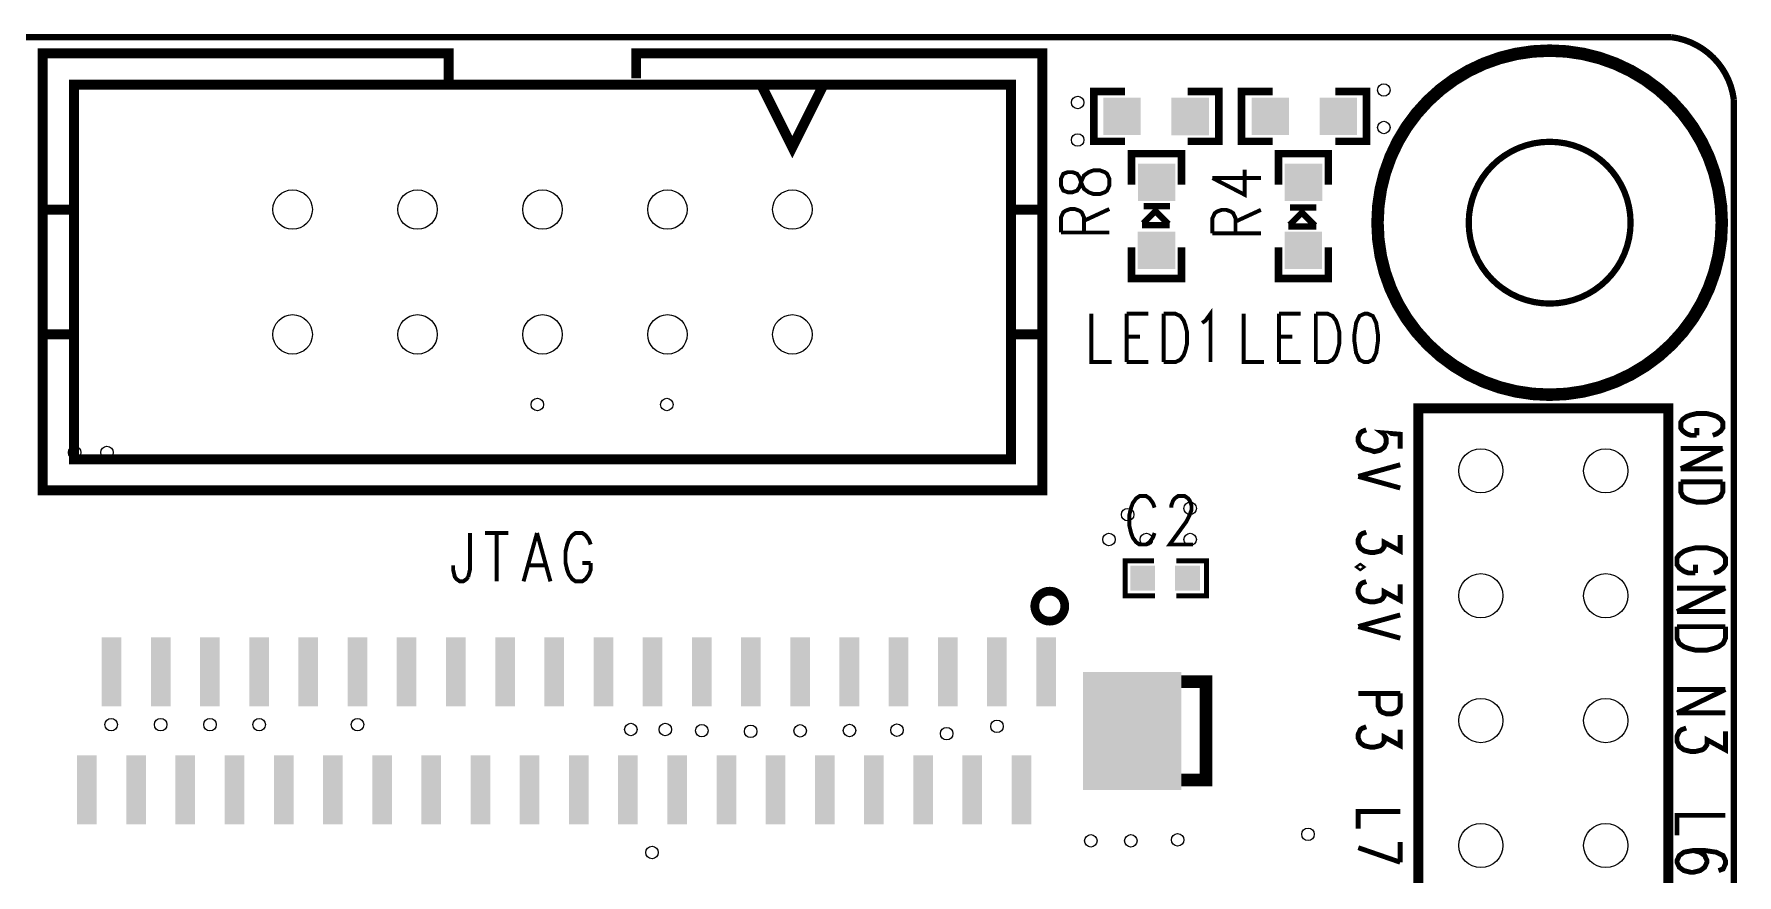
# Model space of a CAD drawing. Extents: x -1.75 to 2.93, y 0.9 to 4.15.
# Drawn here: x -0.839 to 0.524, y 3.476 to 4.15 of the extents above; entities that cross this region are included whole.
import ezdxf

# ---------------------------------------------------------------- set-up
doc = ezdxf.new("R2010")
doc.units = 0
doc.layers.get('0').update_dxf_attribs({"linetype": 'CONTINUOUS'})
for name, color, linetype in [('DRL001_DRL', 3, 'CONTINUOUS'), ('SMD001023_PHO', 2, 'CONTINUOUS'), ('SST001026_PHO', 4, 'CONTINUOUS')]:
    doc.layers.add(name, color=color, linetype=linetype)

# ---------------------------------------------------------------- blocks, each defined once
blk = doc.blocks.new('SQUARE_80')
blk.add_solid([(0.01, 0.01), (0.01, -0.01), (-0.01, 0.01), (-0.01, -0.01)])
blk = doc.blocks.new('SQUARE_85')
blk.add_solid([(0.015, 0.015), (0.015, -0.015), (-0.015, 0.015), (-0.015, -0.015)])
blk = doc.blocks.new('RECTANGLE_91')
blk.add_solid([(0.0394, 0.04725), (0.0394, -0.04725), (-0.0394, 0.04725), (-0.0394, -0.04725)])
blk = doc.blocks.new('RECTANGLE_93')
blk.add_solid([(0.007875, 0.02756), (0.007875, -0.02756), (-0.007875, 0.02756), (-0.007875, -0.02756)])
blk = doc.blocks.new('RECTANGLE_94')
blk.add_solid([(0.0079, 0.0276), (0.0079, -0.0276), (-0.0079, 0.0276), (-0.0079, -0.0276)])
blk = doc.blocks.new('RECTANGLE_95')
blk.add_solid([(0.00785, 0.02755), (0.00785, -0.02755), (-0.00785, 0.02755), (-0.00785, -0.02755)])
blk = doc.blocks.new('ROUND_2')
blk.add_circle((0, 0), 0.005)
blk = doc.blocks.new('ROUND_7')
blk.add_circle((0, 0), 0.0158)
blk = doc.blocks.new('ROUND_11')
blk.add_circle((0, 0), 0.0177)
blk = doc.blocks.new('ROUND_12')
blk.add_circle((0, 0), 0.063)

msp = doc.modelspace()

# ---------------------------------------------------------------- linework, layer by layer
at = {"layer": 'SMD001023_PHO', "const_width": 0.005}
for points in [[(-1.33605, 4.14719), (0.4717, 4.14719)], [(0.5217, 4.09719), (0.5217, 1.09806)]]:
    msp.add_lwpolyline(points, dxfattribs=at)
msp.add_lwpolyline([(0.5217, 4.09719, 0.3432589), (0.4717, 4.14719)], format="xyb", dxfattribs=at)
at = {"layer": 'SST001026_PHO'}
for points, const_width in [([(-1.33605, 4.14719), (0.4717, 4.14719)], 0.005), ([(-0.35692, 4.11416), (-0.35692, 4.13416), (-0.03192, 4.13416), (-0.03192, 3.78416), (-0.83192, 3.78416), (-0.83192, 4.13416), (-0.50692, 4.13416), (-0.50692, 4.10916)], 0.008), ([(-0.73692, 4.10916), (-0.80692, 4.10916), (-0.80692, 3.80916), (-0.05692, 3.80916), (-0.05692, 4.10916), (-0.60692, 4.10916), (-0.75692, 4.10916)], 0.008), ([(-0.20692, 4.10916), (-0.23192, 4.05916), (-0.25692, 4.10916)], 0.008), ([(0.03448, 4.10372), (0.00948, 4.10372), (0.00948, 4.06372), (0.03448, 4.06372)], 0.006), ([(0.08448, 4.06372), (0.10948, 4.06372), (0.10948, 4.10372), (0.08448, 4.10372)], 0.006), ([(0.15265, 4.10372), (0.12765, 4.10372), (0.12765, 4.06372), (0.15265, 4.06372)], 0.006), ([(0.20265, 4.06372), (0.22765, 4.06372), (0.22765, 4.10372), (0.20265, 4.10372)], 0.006), ([(0.5217, 4.09719), (0.5217, 1.09806)], 0.005), ([(0.07959, 4.02895), (0.07959, 4.05395), (0.03959, 4.05395), (0.03959, 4.02895)], 0.006), ([(0.19719, 4.02895), (0.19719, 4.05395), (0.15719, 4.05395), (0.15719, 4.02895)], 0.006), ([(-0.0169, 4.02835), (-0.01505, 4.02433), (-0.01136, 4.02299), (-0.00767, 4.02299), (-0.00398, 4.02433), (-0.00213, 4.02701), (-0.00029, 4.03238), (0.00156, 4.03641), (0.00525, 4.03909), (0.00894, 4.04044), (0.01448, 4.04044), (0.01817, 4.03909), (0.02002, 4.03775), (0.02186, 4.03372), (0.02186, 4.02835), (0.02002, 4.02433), (0.01817, 4.02299), (0.01448, 4.02164), (0.00894, 4.02164), (0.00525, 4.02299), (0.00156, 4.02567), (-0.00029, 4.0297), (-0.00213, 4.03507), (-0.00398, 4.03775), (-0.00767, 4.03909), (-0.01136, 4.03909), (-0.01505, 4.03775), (-0.0169, 4.03372), (-0.0169, 4.02835)], 0.00315), ([(0.10436, 4.0344), (0.1302, 4.02097), (0.1302, 4.04111)], 0.00315), ([(0.10436, 4.0344), (0.14312, 4.0344)], 0.00315), ([(-0.83192, 4.00916), (-0.80692, 4.00916)], 0.008), ([(-0.05692, 3.90916), (-0.03192, 3.90916), (-0.03192, 4.00916), (-0.05692, 4.00916)], 0.008), ([(-0.0169, 3.99077), (-0.0169, 4.00285), (-0.01505, 4.00688), (-0.01321, 4.00822), (-0.00951, 4.00956), (-0.00582, 4.00956), (-0.00213, 4.00822), (-0.00029, 4.00688), (0.00156, 4.00285), (0.00156, 3.99077)], 0.00315), ([(0.00156, 4.00017), (0.02186, 4.00956)], 0.00315), ([(0.04891, 3.99811), (0.05871, 4.00791), (0.06916, 3.99746)], 0.005), ([(0.07027, 4.01185), (0.04926, 4.01185)], 0.005), ([(0.10436, 3.9901), (0.10436, 4.00218), (0.10621, 4.00621), (0.10805, 4.00755), (0.11175, 4.00889), (0.11544, 4.00889), (0.11913, 4.00755), (0.12097, 4.00621), (0.12282, 4.00218), (0.12282, 3.9901)], 0.00315), ([(0.12282, 3.9995), (0.14312, 4.00889)], 0.00315), ([(0.16617, 3.99696), (0.17597, 4.00676), (0.18642, 3.99631)], 0.005), ([(0.18753, 4.0107), (0.16652, 4.0107)], 0.005), ([(0.07016, 3.9967), (0.04797, 3.9967)], 0.005), ([(0.18742, 3.99555), (0.16523, 3.99555)], 0.005), ([(-0.0169, 3.99077), (0.02186, 3.99077)], 0.00315), ([(0.03959, 3.97895), (0.03959, 3.95395), (0.07959, 3.95395), (0.07959, 3.97895)], 0.006), ([(0.10436, 3.9901), (0.14312, 3.9901)], 0.00315), ([(0.15719, 3.97895), (0.15719, 3.95395), (0.19719, 3.95395), (0.19719, 3.97895)], 0.006), ([(0.00751, 3.92571), (0.00751, 3.88695), (0.02362, 3.88695)], 0.00315), ([(0.0357, 3.92571), (0.0357, 3.88695)], 0.00315), ([(0.0357, 3.92571), (0.05315, 3.92571)], 0.00315), ([(0.06523, 3.92571), (0.06523, 3.88695)], 0.00315), ([(0.06523, 3.92571), (0.07462, 3.92571), (0.07865, 3.92386), (0.08134, 3.92017), (0.08268, 3.91648), (0.08402, 3.91094), (0.08402, 3.90171), (0.08268, 3.89618), (0.08134, 3.89249), (0.07865, 3.8888), (0.07462, 3.88695), (0.06523, 3.88695)], 0.00315), ([(0.0961, 3.91833), (0.09879, 3.92017), (0.10281, 3.92571), (0.10281, 3.88695)], 0.00315), ([(0.12942, 3.92571), (0.12942, 3.88695), (0.14553, 3.88695)], 0.00315), ([(0.15761, 3.92571), (0.15761, 3.88695)], 0.00315), ([(0.15761, 3.92571), (0.17506, 3.92571)], 0.00315), ([(0.18714, 3.92571), (0.18714, 3.88695)], 0.00315), ([(0.18714, 3.92571), (0.19654, 3.92571), (0.20056, 3.92386), (0.20325, 3.92017), (0.20459, 3.91648), (0.20593, 3.91094), (0.20593, 3.90171), (0.20459, 3.89618), (0.20325, 3.89249), (0.20056, 3.8888), (0.19654, 3.88695), (0.18714, 3.88695)], 0.00315), ([(0.22607, 3.92571), (0.22204, 3.92386), (0.21936, 3.91833), (0.21801, 3.9091), (0.21801, 3.90356), (0.21936, 3.89433), (0.22204, 3.8888), (0.22607, 3.88695), (0.22875, 3.88695), (0.23278, 3.8888), (0.23546, 3.89433), (0.2368, 3.90356), (0.2368, 3.9091), (0.23546, 3.91833), (0.23278, 3.92386), (0.22875, 3.92571), (0.22607, 3.92571)], 0.00315), ([(-0.83192, 3.90916), (-0.80692, 3.90916)], 0.008), ([(0.0357, 3.90725), (0.04644, 3.90725)], 0.00315), ([(0.15761, 3.90725), (0.16835, 3.90725)], 0.00315), ([(0.0357, 3.88695), (0.05315, 3.88695)], 0.00315), ([(0.15761, 3.88695), (0.17506, 3.88695)], 0.00315), ([(0.26922, 3.84989), (0.46922, 3.84989), (0.46922, 1.34989), (0.26922, 1.34989), (0.26922, 3.84989)], 0.00787), ([(0.50483, 3.82835), (0.50803, 3.82951), (0.51123, 3.83184), (0.51282, 3.83416), (0.51282, 3.83882), (0.51123, 3.84114), (0.50803, 3.84347), (0.50483, 3.84463), (0.50003, 3.84579), (0.49203, 3.84579), (0.48723, 3.84463), (0.48404, 3.84347), (0.48084, 3.84114), (0.47924, 3.83882), (0.47924, 3.83416), (0.48084, 3.83184), (0.48404, 3.82951), (0.48723, 3.82835), (0.49203, 3.82835)], 0.00394), ([(0.25469, 3.81756), (0.25469, 3.82919), (0.24029, 3.83036), (0.24189, 3.82919), (0.24349, 3.82571), (0.24349, 3.82222), (0.24189, 3.81873), (0.23869, 3.8164), (0.2339, 3.81524), (0.2307, 3.8164), (0.2259, 3.81756), (0.2227, 3.81989), (0.2211, 3.82338), (0.2211, 3.82687), (0.2227, 3.83036), (0.2243, 3.83152), (0.2275, 3.83268)], 0.00394), ([(0.49203, 3.83416), (0.49203, 3.82835)], 0.00394), ([(0.51282, 3.81788), (0.47924, 3.81788)], 0.00394), ([(0.51282, 3.81788), (0.47924, 3.80159)], 0.00394), ([(0.25469, 3.80477), (0.2211, 3.79546)], 0.00394), ([(0.51282, 3.80159), (0.47924, 3.80159)], 0.00394), ([(0.25469, 3.78616), (0.2211, 3.79546)], 0.00394), ([(0.51282, 3.79112), (0.47924, 3.79112)], 0.00394), ([(0.51282, 3.79112), (0.51282, 3.78298), (0.51123, 3.77949), (0.50803, 3.77717), (0.50483, 3.776), (0.50003, 3.77484), (0.49203, 3.77484), (0.48723, 3.776), (0.48404, 3.77717), (0.48084, 3.77949), (0.47924, 3.78298), (0.47924, 3.79112)], 0.00394), ([(0.05806, 3.77042), (0.05672, 3.77411), (0.05403, 3.7778), (0.05135, 3.77965), (0.04598, 3.77965), (0.04329, 3.7778), (0.04061, 3.77411), (0.03927, 3.77042), (0.03793, 3.76488), (0.03793, 3.75565), (0.03927, 3.75012), (0.04061, 3.74642), (0.04329, 3.74273), (0.04598, 3.74089), (0.05135, 3.74089), (0.05403, 3.74273), (0.05672, 3.74642), (0.05806, 3.75012)], 0.00315), ([(0.07148, 3.77042), (0.07148, 3.77226), (0.07282, 3.77595), (0.07417, 3.7778), (0.07685, 3.77965), (0.08222, 3.77965), (0.08491, 3.7778), (0.08625, 3.77595), (0.08759, 3.77226), (0.08759, 3.76857), (0.08625, 3.76488), (0.08356, 3.75934), (0.07014, 3.74089), (0.08893, 3.74089)], 0.00315), ([(-0.48999, 3.75012), (-0.48999, 3.72059), (-0.49134, 3.71505)], 0.00315), ([(-0.47791, 3.75012), (-0.45912, 3.75012)], 0.00315), ([(-0.46852, 3.75012), (-0.46852, 3.71136)], 0.00315), ([(-0.4363, 3.75012), (-0.44704, 3.71136)], 0.00315), ([(-0.4363, 3.75012), (-0.42556, 3.71136)], 0.00315), ([(-0.39335, 3.74089), (-0.39469, 3.74458), (-0.39738, 3.74827), (-0.40006, 3.75012), (-0.40543, 3.75012), (-0.40811, 3.74827), (-0.4108, 3.74458), (-0.41214, 3.74089), (-0.41348, 3.73535), (-0.41348, 3.72612), (-0.41214, 3.72059), (-0.4108, 3.7169), (-0.40811, 3.71321), (-0.40543, 3.71136), (-0.40006, 3.71136), (-0.39738, 3.71321), (-0.39469, 3.7169), (-0.39335, 3.72059), (-0.39335, 3.72612)], 0.00315), ([(0.25469, 3.74847), (0.25469, 3.73567), (0.24189, 3.74265), (0.24189, 3.73916), (0.24029, 3.73684), (0.23869, 3.73567), (0.2339, 3.73451), (0.2307, 3.73451), (0.2259, 3.73567), (0.2227, 3.738), (0.2211, 3.74149), (0.2211, 3.74498), (0.2227, 3.74847), (0.2243, 3.74963), (0.2275, 3.75079)], 0.00394), ([(0.50575, 3.71806), (0.50944, 3.71941), (0.51313, 3.72209), (0.51497, 3.72477), (0.51497, 3.73014), (0.51313, 3.73283), (0.50944, 3.73551), (0.50575, 3.73685), (0.50021, 3.7382), (0.49098, 3.7382), (0.48545, 3.73685), (0.48176, 3.73551), (0.47806, 3.73283), (0.47622, 3.73014), (0.47622, 3.72477), (0.47806, 3.72209), (0.48176, 3.71941), (0.48545, 3.71806), (0.49098, 3.71806)], 0.00394), ([(-0.49134, 3.71505), (-0.49268, 3.71321), (-0.49536, 3.71136), (-0.49805, 3.71136), (-0.50073, 3.71321), (-0.50207, 3.71505), (-0.50342, 3.72059), (-0.50342, 3.72428)], 0.00315), ([(-0.44301, 3.72428), (-0.42959, 3.72428)], 0.00315), ([(-0.40006, 3.72612), (-0.39335, 3.72612)], 0.00315), ([(0.05851, 3.69989), (0.03451, 3.69989), (0.03451, 3.72789), (0.05751, 3.72789)], 0.004), ([(0.07551, 3.72789), (0.09951, 3.72789), (0.09951, 3.69989), (0.07551, 3.69989)], 0.004), ([(0.2243, 3.72288), (0.2227, 3.72404), (0.2211, 3.72288), (0.2227, 3.72171), (0.2243, 3.72288)], 0.00394), ([(0.49098, 3.72477), (0.49098, 3.71806)], 0.00394), ([(0.25469, 3.70892), (0.25469, 3.69612), (0.24189, 3.7031), (0.24189, 3.69961), (0.24029, 3.69729), (0.23869, 3.69612), (0.2339, 3.69496), (0.2307, 3.69496), (0.2259, 3.69612), (0.2227, 3.69845), (0.2211, 3.70194), (0.2211, 3.70543), (0.2227, 3.70892), (0.2243, 3.71008), (0.2275, 3.71125)], 0.00394), ([(0.51497, 3.70598), (0.47622, 3.70598)], 0.00394), ([(0.51497, 3.70598), (0.47622, 3.68719)], 0.00394), ([(0.25469, 3.68449), (0.2211, 3.67519)], 0.00394), ([(0.51497, 3.68719), (0.47622, 3.68719)], 0.00394), ([(0.25469, 3.66588), (0.2211, 3.67519)], 0.00394), ([(0.51497, 3.67511), (0.47622, 3.67511)], 0.00394), ([(0.51497, 3.67511), (0.51497, 3.66572), (0.51313, 3.66169), (0.50944, 3.65901), (0.50575, 3.65767), (0.50021, 3.65632), (0.49098, 3.65632), (0.48545, 3.65767), (0.48176, 3.65901), (0.47806, 3.66169), (0.47622, 3.66572), (0.47622, 3.67511)], 0.00394), ([(0.07944, 3.63104), (0.09917, 3.63102), (0.09917, 3.55232), (0.07944, 3.55232)], 0.01), ([(0.51497, 3.62481), (0.47622, 3.62481)], 0.00394), ([(0.51497, 3.62481), (0.47622, 3.60602)], 0.00394), ([(0.25469, 3.62166), (0.2211, 3.62166)], 0.00394), ([(0.25469, 3.62166), (0.25469, 3.61119), (0.25309, 3.6077), (0.25149, 3.60654), (0.24829, 3.60538), (0.24349, 3.60538), (0.24029, 3.60654), (0.23869, 3.6077), (0.23709, 3.61119), (0.23709, 3.62166)], 0.00394), ([(0.51497, 3.60602), (0.47622, 3.60602)], 0.00394), ([(0.25469, 3.59258), (0.25469, 3.57979), (0.24189, 3.58676), (0.24189, 3.58327), (0.24029, 3.58095), (0.23869, 3.57979), (0.2339, 3.57862), (0.2307, 3.57862), (0.2259, 3.57979), (0.2227, 3.58211), (0.2211, 3.5856), (0.2211, 3.58909), (0.2227, 3.59258), (0.2243, 3.59374), (0.2275, 3.59491)], 0.00394), ([(0.51497, 3.59126), (0.51497, 3.57649), (0.50021, 3.58455), (0.50021, 3.58052), (0.49836, 3.57783), (0.49652, 3.57649), (0.49098, 3.57515), (0.48729, 3.57515), (0.48176, 3.57649), (0.47806, 3.57918), (0.47622, 3.5832), (0.47622, 3.58723), (0.47806, 3.59126), (0.47991, 3.5926), (0.4836, 3.59394)], 0.00394), ([(0.25469, 3.52717), (0.2211, 3.52717), (0.2211, 3.51321)], 0.00394), ([(0.51498, 3.52402), (0.47622, 3.52402), (0.47622, 3.50792)], 0.00394), ([(0.25469, 3.50275), (0.25469, 3.48646)], 0.00394), ([(0.25469, 3.48646), (0.2211, 3.49809)], 0.00394), ([(0.50944, 3.47973), (0.51313, 3.48107), (0.51498, 3.4851), (0.51498, 3.48778), (0.51313, 3.49181), (0.50759, 3.49449), (0.49837, 3.49584), (0.48914, 3.49584), (0.48176, 3.49449), (0.47806, 3.49181), (0.47622, 3.48778), (0.47622, 3.48644), (0.47806, 3.48241), (0.48176, 3.47973), (0.48729, 3.47839), (0.48914, 3.47839), (0.49467, 3.47973), (0.49837, 3.48241), (0.50021, 3.48644), (0.50021, 3.48778), (0.49837, 3.49181), (0.49467, 3.49449), (0.48914, 3.49584)], 0.00394)]:
    msp.add_lwpolyline(points, dxfattribs=dict(at, const_width=const_width))
at = {"layer": 'SST001026_PHO', "const_width": 0.005}
msp.add_lwpolyline([(0.5217, 4.09719, 0.3432589), (0.4717, 4.14719)], format="xyb", dxfattribs=at)
at = {"layer": 'SST001026_PHO'}
for points, const_width in [([(0.23649, 3.99862, 1), (0.51207, 3.99862, 1)], 0.01), ([(0.3095, 3.99862, 1), (0.43906, 3.99862, 1)], 0.005), ([(-0.03783, 3.69152, 1), (-0.01383, 3.69152, 1)], 0.007)]:
    msp.add_lwpolyline(points, format="xyb", close=True, dxfattribs=dict(at, const_width=const_width))

# ---------------------------------------------------------------- block references
at = {"layer": 'DRL001_DRL'}
for name, p in [('ROUND_2', (0.2415, 4.10486)), ('ROUND_2', (-0.0035, 4.09486)), ('ROUND_2', (0.2415, 4.07486)), ('ROUND_2', (-0.0035, 4.06486)), ('ROUND_12', (0.3743, 3.99866)), ('ROUND_7', (-0.6319, 4.00916)), ('ROUND_7', (-0.5319, 4.00916)), ('ROUND_7', (-0.4319, 4.00916)), ('ROUND_7', (-0.3319, 4.00916)), ('ROUND_7', (-0.2319, 4.00916)), ('ROUND_7', (-0.6319, 3.90916)), ('ROUND_7', (-0.5319, 3.90916)), ('ROUND_7', (-0.4319, 3.90916)), ('ROUND_7', (-0.3319, 3.90916)), ('ROUND_7', (-0.2319, 3.90916)), ('ROUND_2', (-0.436, 3.85296)), ('ROUND_2', (-0.3324, 3.85296)), ('ROUND_2', (-0.8064, 3.81456)), ('ROUND_2', (-0.7805, 3.81456)), ('ROUND_11', (0.3192, 3.79986)), ('ROUND_11', (0.4192, 3.79986)), ('ROUND_2', (0.0365, 3.76486)), ('ROUND_2', (0.0865, 3.76986)), ('ROUND_2', (0.0215, 3.74486)), ('ROUND_2', (0.0515, 3.74486)), ('ROUND_2', (0.0865, 3.74486)), ('ROUND_11', (0.3192, 3.69986)), ('ROUND_11', (0.4192, 3.69986)), ('ROUND_11', (0.3192, 3.59986)), ('ROUND_11', (0.4192, 3.59986)), ('ROUND_2', (-0.7772, 3.59666)), ('ROUND_2', (-0.7375, 3.59666)), ('ROUND_2', (-0.6981, 3.59666)), ('ROUND_2', (-0.6587, 3.59666)), ('ROUND_2', (-0.58, 3.59666)), ('ROUND_2', (-0.0681, 3.59526)), ('ROUND_2', (-0.3612, 3.59276)), ('ROUND_2', (-0.3336, 3.59276)), ('ROUND_2', (-0.3044, 3.59176)), ('ROUND_2', (-0.2653, 3.59126)), ('ROUND_2', (-0.2257, 3.59166)), ('ROUND_2', (-0.1861, 3.59196)), ('ROUND_2', (-0.1482, 3.59216)), ('ROUND_2', (-0.1084, 3.58946)), ('ROUND_11', (0.3192, 3.49986)), ('ROUND_11', (0.4192, 3.49986)), ('ROUND_2', (0.007, 3.50356)), ('ROUND_2', (0.0391, 3.50356)), ('ROUND_2', (0.0765, 3.50436)), ('ROUND_2', (0.1809, 3.50886)), ('ROUND_2', (-0.3442, 3.49426))]:
    msp.add_blockref(name, p, dxfattribs=at)
at = {"layer": 'SMD001023_PHO'}
for name, p in [('SQUARE_85', (0.03198, 4.08372)), ('SQUARE_85', (0.08648, 4.08365)), ('SQUARE_85', (0.15065, 4.08378)), ('SQUARE_85', (0.20515, 4.08372)), ('SQUARE_85', (0.05965, 4.03095)), ('SQUARE_85', (0.17725, 4.03095)), ('SQUARE_85', (0.05959, 3.97645)), ('SQUARE_85', (0.17719, 3.97645)), ('SQUARE_80', (0.04851, 3.71389)), ('SQUARE_80', (0.08451, 3.71389)), ('RECTANGLE_93', (-0.77686, 3.63892)), ('RECTANGLE_93', (-0.73749, 3.63892)), ('RECTANGLE_93', (-0.69812, 3.63892)), ('RECTANGLE_93', (-0.65875, 3.63892)), ('RECTANGLE_93', (-0.61938, 3.63892)), ('RECTANGLE_93', (-0.58001, 3.63892)), ('RECTANGLE_93', (-0.54064, 3.63892)), ('RECTANGLE_93', (-0.50127, 3.63892)), ('RECTANGLE_93', (-0.4619, 3.63892)), ('RECTANGLE_93', (-0.42253, 3.63892)), ('RECTANGLE_93', (-0.38316, 3.63892)), ('RECTANGLE_93', (-0.34379, 3.63892)), ('RECTANGLE_93', (-0.30442, 3.63892)), ('RECTANGLE_93', (-0.26505, 3.63892)), ('RECTANGLE_93', (-0.22568, 3.63892)), ('RECTANGLE_94', (-0.18631, 3.63892)), ('RECTANGLE_93', (-0.14694, 3.63892)), ('RECTANGLE_93', (-0.10757, 3.63892)), ('RECTANGLE_93', (-0.0682, 3.63892)), ('RECTANGLE_93', (-0.02883, 3.63892)), ('RECTANGLE_91', (0.04007, 3.59167)), ('RECTANGLE_93', (-0.79655, 3.54443)), ('RECTANGLE_93', (-0.75718, 3.54443)), ('RECTANGLE_93', (-0.71781, 3.54443)), ('RECTANGLE_93', (-0.67844, 3.54443)), ('RECTANGLE_93', (-0.63907, 3.54443)), ('RECTANGLE_93', (-0.5997, 3.54443)), ('RECTANGLE_93', (-0.56033, 3.54443)), ('RECTANGLE_93', (-0.52095, 3.54443)), ('RECTANGLE_93', (-0.48158, 3.54443)), ('RECTANGLE_93', (-0.44222, 3.54443)), ('RECTANGLE_93', (-0.40285, 3.54443)), ('RECTANGLE_93', (-0.36348, 3.54443)), ('RECTANGLE_93', (-0.32411, 3.54443)), ('RECTANGLE_93', (-0.28474, 3.54443)), ('RECTANGLE_93', (-0.24537, 3.54443)), ('RECTANGLE_95', (-0.206, 3.54443)), ('RECTANGLE_93', (-0.16662, 3.54443)), ('RECTANGLE_93', (-0.12725, 3.54443)), ('RECTANGLE_93', (-0.08789, 3.54443)), ('RECTANGLE_93', (-0.04852, 3.54443))]:
    msp.add_blockref(name, p, dxfattribs=at)

doc.saveas('drawing.dxf')
